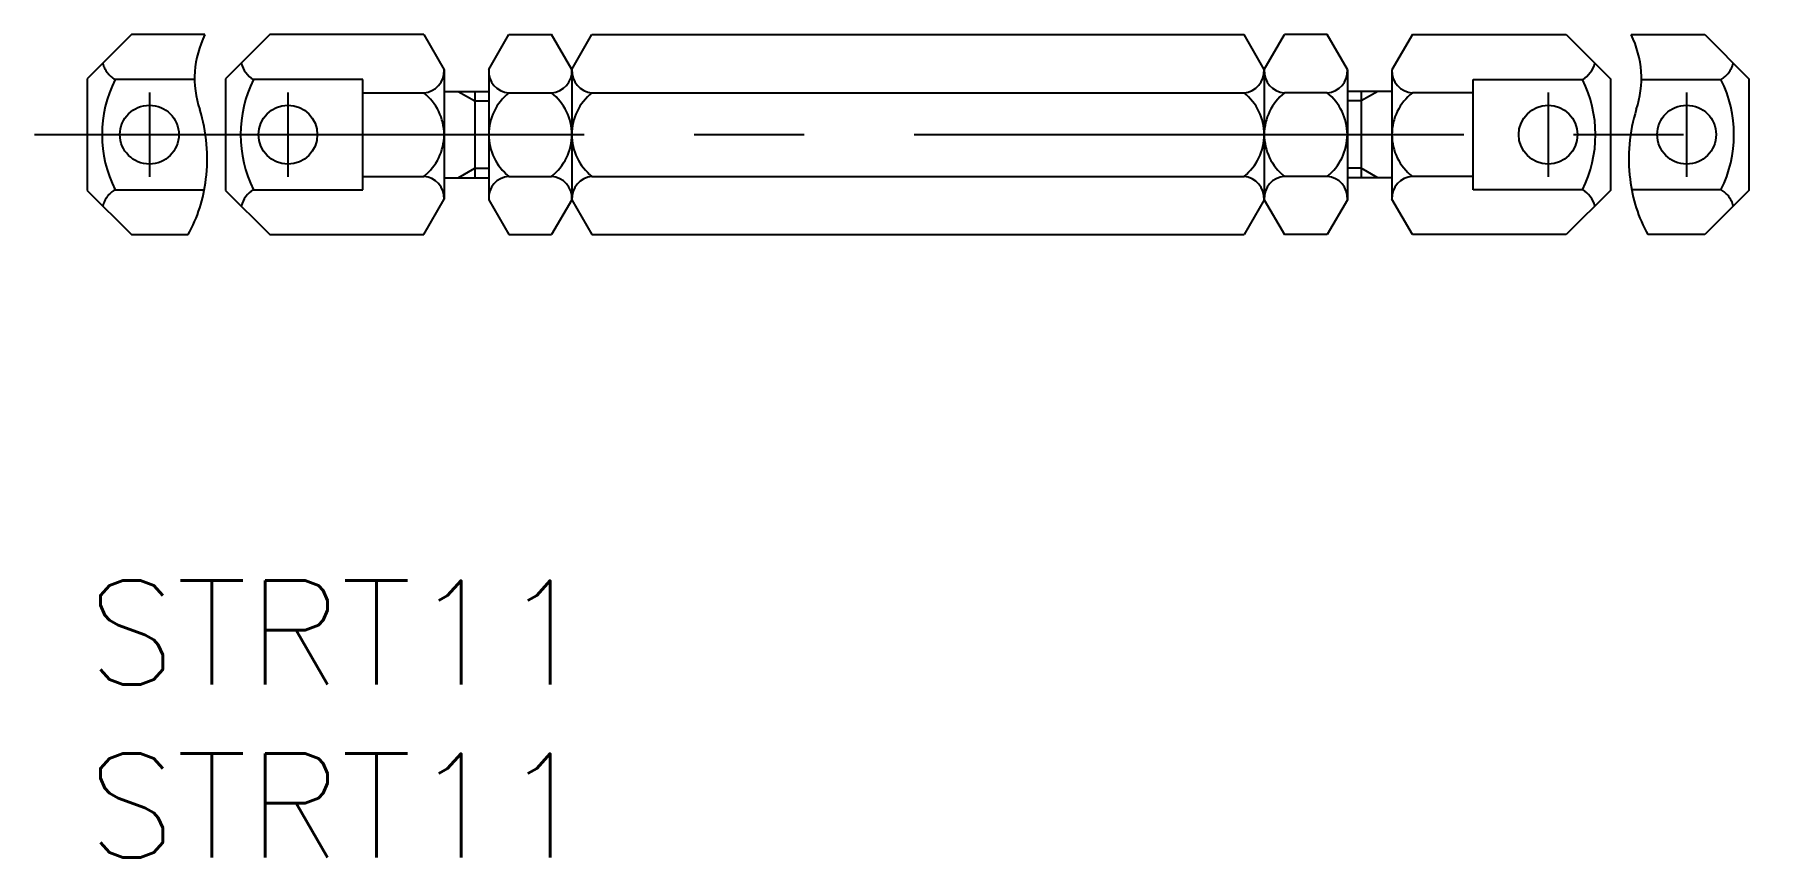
# Model space of a CAD drawing. Extents: x -1.5 to 48.5, y -8 to 15.8.
import ezdxf

# ---------------------------------------------------------------- set-up
doc = ezdxf.new("R2010")
doc.units = 0
doc.header["$LTSCALE"] = 0.5
doc.linetypes.add('CENTER', pattern=[50.8, 31.75, -6.35, 6.35, -6.35])
doc.linetypes.add('PHANTOM', pattern=[63.5, 31.75, -6.35, 6.35, -6.35, 6.35, -6.35])
for name, color, linetype in [('MSM_CENTER', 1, 'CENTER'), ('MSM_CONTINUOUS', 7, 'CONTINUOUS'), ('MSM_IMAGINARY', 6, 'PHANTOM'), ('MSM_NARROW', 5, 'CONTINUOUS'), ('MSM_PART_NUMBER', 7, 'CONTINUOUS')]:
    doc.layers.add(name, color=color, linetype=linetype)
doc.styles.get("Standard").update_dxf_attribs({"font": 'txt.shx', "height": 3, "bigfont": 'bigfont.shx'})

msp = doc.modelspace()

# ---------------------------------------------------------------- linework, layer by layer
at = {"layer": 'MSM_CENTER'}
for p, q in [((1.8, 14.111), (1.8, 11.671)), ((5.8, 14.111), (5.8, 11.671)), ((42.2, 14.111), (42.2, 11.67)), ((46.2, 14.111), (46.2, 11.67)), ((-1.514, 12.891), (48.531, 12.891))]:
    msp.add_line(p, q, dxfattribs=at)
at = {"layer": 'MSM_CONTINUOUS'}
for p, q in [((5.279, 15.781), (4, 14.502)), ((9.722, 15.781), (5.279, 15.781)), ((9.722, 15.781), (10.312, 14.76)), ((11.6, 14.771), (12.183, 15.781)), ((12.183, 15.781), (13.417, 15.781)), ((12.492, 15.781), (12.492, 15.781)), ((14, 14.771), (13.417, 15.781)), ((14, 14.771), (14.583, 15.781)), ((14.583, 15.781), (33.417, 15.781)), ((34, 14.771), (33.417, 15.781)), ((34, 14.771), (34.583, 15.781)), ((35.817, 15.781), (34.583, 15.781)), ((36.4, 14.771), (35.817, 15.781)), ((38.278, 15.781), (37.688, 14.76)), ((38.278, 15.781), (42.721, 15.781)), ((42.721, 15.781), (44, 14.502)), ((10.312, 14.76), (10.312, 11.021)), ((11.6, 14.771), (11.6, 11.01)), ((14, 14.771), (14, 11.01)), ((34, 14.771), (34, 11.01)), ((36.4, 14.771), (36.4, 11.01)), ((37.688, 14.76), (37.688, 11.021)), ((4, 14.502), (4, 11.279)), ((7.962, 14.482), (4.808, 14.482)), ((7.962, 11.299), (7.962, 14.482)), ((7.962, 14.097), (9.722, 14.097)), ((10.312, 14.141), (11.6, 14.141)), ((12.183, 14.097), (13.417, 14.097)), ((14.583, 14.097), (33.417, 14.097)), ((35.817, 14.097), (34.583, 14.097)), ((37.688, 14.141), (36.4, 14.141)), ((40.038, 14.097), (38.278, 14.097)), ((40.038, 14.482), (43.192, 14.482)), ((40.038, 11.299), (40.038, 14.482)), ((44, 14.502), (44, 11.279)), ((7.962, 11.684), (9.722, 11.684)), ((10.312, 11.641), (11.6, 11.641)), ((12.183, 11.684), (13.417, 11.684)), ((14.583, 11.684), (33.417, 11.684)), ((35.817, 11.684), (34.583, 11.684)), ((37.688, 11.641), (36.4, 11.641)), ((40.038, 11.684), (38.278, 11.684)), ((4, 11.279), (5.279, 10)), ((4.808, 11.299), (7.962, 11.299)), ((9.722, 10), (10.312, 11.021)), ((11.6, 11.01), (12.183, 10)), ((14, 11.01), (13.417, 10)), ((14, 11.01), (14.583, 10)), ((34, 11.01), (33.417, 10)), ((34, 11.01), (34.583, 10)), ((36.4, 11.01), (35.817, 10)), ((38.278, 10), (37.688, 11.021)), ((43.192, 11.299), (40.038, 11.299)), ((44, 11.279), (42.721, 10)), ((5.279, 10), (9.722, 10)), ((12.183, 10), (13.417, 10)), ((14.583, 10), (33.417, 10)), ((35.817, 10), (34.583, 10)), ((42.721, 10), (38.278, 10))]:
    msp.add_line(p, q, dxfattribs=at)
for centre in [(5.8, 12.891), (42.2, 12.891)]:
    msp.add_circle(centre, 0.85, dxfattribs=at)
for centre, radius, start, end in [((5.183, 15.132), 0.75, 193.5102, 239.9633), ((9.679, 14.729), 0.634, 273.9179, 2.7338), ((12.229, 14.726), 0.631, 175.9599, 265.8252), ((13.371, 14.726), 0.631, 274.1748, 4.0401), ((14.655, 14.749), 0.656, 178.0749, 263.7102), ((33.345, 14.749), 0.656, 276.2898, 1.9251), ((34.629, 14.726), 0.631, 175.9599, 265.8252), ((35.771, 14.726), 0.631, 274.1748, 4.0401), ((38.321, 14.729), 0.634, 177.2662, 266.0821), ((42.817, 15.132), 0.75, 300.0367, 346.4898), ((8, 12.891), 3.567, 153.5013, 206.4987), ((8.783, 12.891), 1.529, 307.9033, 52.0967), ((13.139, 12.891), 1.539, 128.3952, 231.6048), ((12.461, 12.891), 1.539, 308.3952, 51.6048), ((15.539, 12.891), 1.539, 128.3952, 231.6048), ((32.461, 12.891), 1.539, 308.3952, 51.6048), ((35.539, 12.891), 1.539, 128.3952, 231.6048), ((34.861, 12.891), 1.539, 308.3952, 51.6048), ((39.217, 12.891), 1.529, 127.9033, 232.0967), ((40, 12.891), 3.567, 333.5013, 26.4987), ((9.679, 11.052), 0.634, 357.2662, 86.0821), ((12.229, 11.055), 0.631, 94.1748, 184.0401), ((13.371, 11.055), 0.631, 355.9599, 85.8252), ((14.655, 11.032), 0.656, 96.2898, 181.9251), ((33.345, 11.032), 0.656, 358.0749, 83.7102), ((34.629, 11.055), 0.631, 94.1748, 184.0401), ((35.771, 11.055), 0.631, 355.9599, 85.8252), ((38.321, 11.052), 0.634, 93.9179, 182.7338), ((5.183, 10.65), 0.75, 120.0367, 166.4898), ((42.817, 10.65), 0.75, 13.5102, 59.9633)]:
    msp.add_arc(centre, radius, start, end, dxfattribs=at)
at = {"layer": 'MSM_IMAGINARY'}
for p, q in [((1.279, 15.781), (0, 14.502)), ((3.405, 15.781), (1.279, 15.781)), ((44.595, 15.781), (46.721, 15.781)), ((46.721, 15.781), (48, 14.502)), ((0, 14.502), (0, 11.279)), ((3.107, 14.482), (0.808, 14.482)), ((44.893, 14.482), (47.192, 14.482)), ((48, 14.502), (48, 11.279)), ((0, 11.279), (1.279, 10)), ((0.808, 11.299), (3.388, 11.299)), ((47.192, 11.299), (44.612, 11.299)), ((48, 11.279), (46.721, 10)), ((1.279, 10), (2.919, 10)), ((46.721, 10), (45.081, 10))]:
    msp.add_line(p, q, dxfattribs=at)
for centre in [(1.8, 12.891), (46.2, 12.891)]:
    msp.add_circle(centre, 0.85, dxfattribs=at)
for centre, radius, start, end in [((5.931, 14.518), 2.825, 153.4402, 198.631), ((42.069, 14.518), 2.825, 341.369, 26.5598), ((1.183, 15.132), 0.75, 193.5102, 239.9633), ((46.817, 15.132), 0.75, 300.0367, 346.4898), ((4, 12.891), 3.567, 153.5013, 206.4987), ((44, 12.891), 3.567, 333.5013, 26.4987), ((-1.314, 12.194), 4.785, 352.8763, 17.2871), ((49.314, 12.194), 4.785, 162.7129, 187.1237), ((-0.849, 12.095), 4.312, 330.9286, 353.4119), ((48.849, 12.095), 4.312, 186.5881, 209.0714), ((1.183, 10.65), 0.75, 120.0367, 166.4898), ((46.817, 10.65), 0.75, 13.5102, 59.9633)]:
    msp.add_arc(centre, radius, start, end, dxfattribs=at)
at = {"layer": 'MSM_NARROW'}
for p, q in [((10.722, 14.141), (11.2, 13.864)), ((11.2, 14.141), (11.2, 11.641)), ((36.8, 14.141), (36.8, 11.641)), ((37.278, 14.141), (36.8, 13.864)), ((11.2, 13.864), (11.6, 13.864)), ((36.8, 13.864), (36.4, 13.864)), ((10.722, 11.641), (11.2, 11.917)), ((11.2, 11.917), (11.6, 11.917)), ((36.8, 11.917), (36.4, 11.917)), ((37.278, 11.641), (36.8, 11.917))]:
    msp.add_line(p, q, dxfattribs=at)

# ---------------------------------------------------------------- texts
at = {"layer": 'MSM_PART_NUMBER'}
for p in [(0, -3), (0, -8)]:
    msp.add_text('STRT11', height=3, dxfattribs=at).set_placement(p)

doc.saveas('drawing.dxf')
